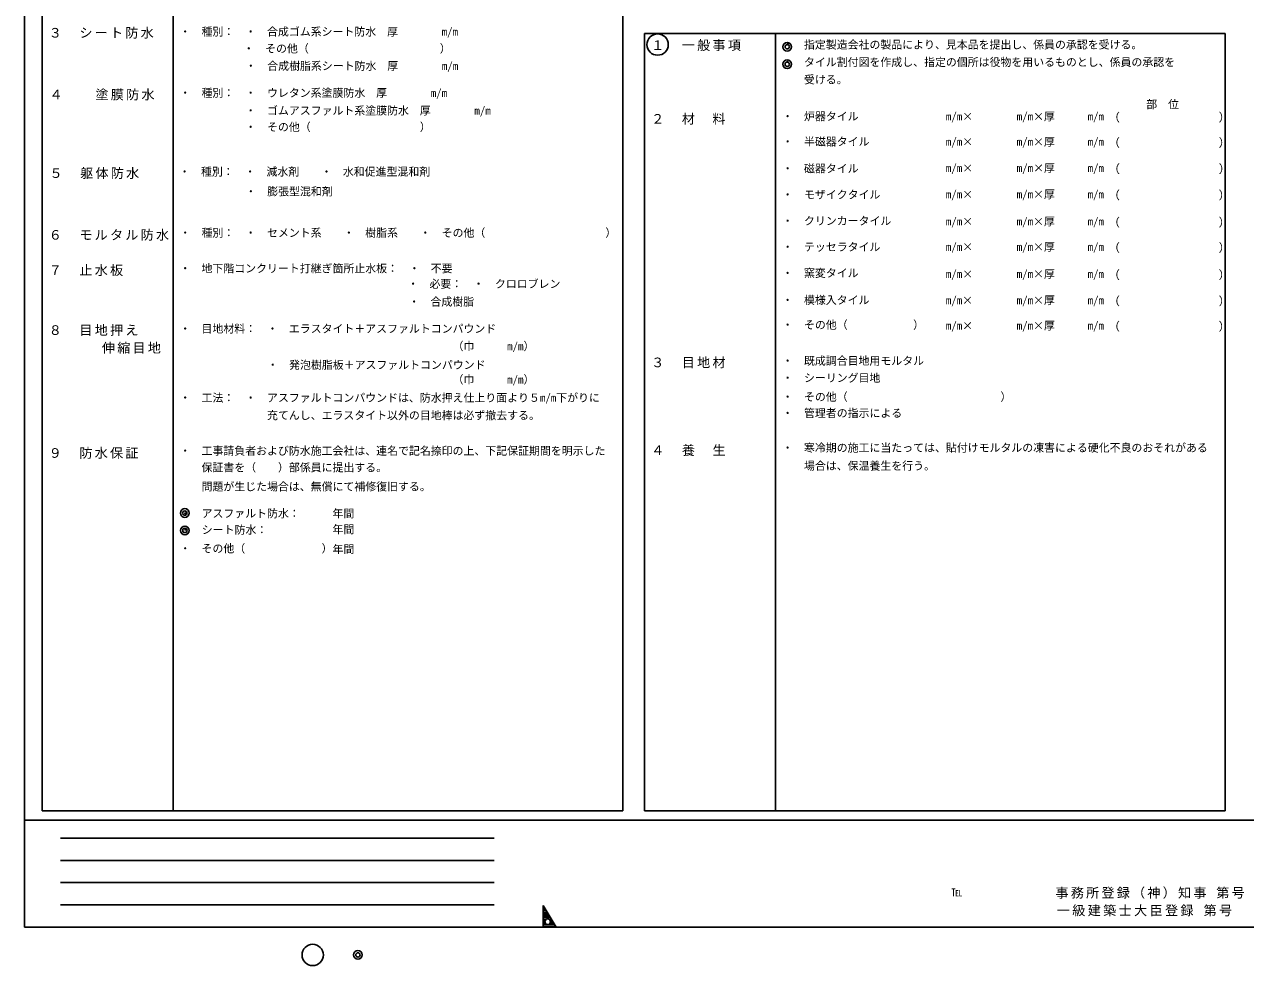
# Model space of a CAD drawing. Units: millimetres, scale not verified. Extents: x -27950 to 27564, y -20828 to 18132.
# Drawn here: x -27950 to 22, y -20828 to 723 of the extents above; entities that cross this region are included whole.
import ezdxf
from ezdxf.enums import TextEntityAlignment as Align

# ---------------------------------------------------------------- set-up
doc = ezdxf.new("R2010")
doc.units = ezdxf.units.MM
doc.header["$LTSCALE"] = 100
for name, color, linetype in [('0-2_２列上', 6, 'Continuous'), ('0-4_４列上', 6, 'Continuous'), ('0-8_ 記\u3000号', 2, 'Continuous'), ('0-9_１列下', 6, 'Continuous'), ('0-A_２列下', 6, 'Continuous'), ('0-D_枠線', 2, 'Continuous'), ('C-E_ ハッチ', 2, 'Continuous'), ('C-F_ 補助線�', 5, 'Continuous')]:
    doc.layers.add(name, color=color, linetype=linetype)
doc.styles.add('ＭＳ ゴシック', font='')
doc.styles.get('ＭＳ ゴシック').set_extended_font_data('MS Gothic')

msp = doc.modelspace()

# ---------------------------------------------------------------- linework, layer by layer
at = {"layer": '0-8_ 記\u3000号'}
for centre, radius in [((-13446.3, 262.9), 244.3), ((-10476.6, 212.1), 100), ((-10476.6, 212.1), 50), ((-10477.4, -189), 100), ((-10477.4, -189), 50), ((-24276.3, -10465.2), 100), ((-24276.3, -10465.2), 50), ((-24274.7, -10864.8), 100), ((-24274.7, -10864.8), 50), ((-21346.5, -20584.2), 244.3), ((-20310.5, -20584.2), 100), ((-20310.5, -20584.2), 50)]:
    msp.add_circle(centre, radius, dxfattribs=at)
at = {"layer": '0-D_枠線'}
for p, q in [((-24543.1, 2635.2), (-24543.1, -17287.1)), ((-13743.1, 512.9), (-443.1, 512.9)), ((-13743.1, -17287.1), (-13743.1, 512.9)), ((-10743.1, 512.9), (-10743.1, -17287.1)), ((-443.1, -17287.1), (-443.1, 512.9)), ((-14243.1, -17287.1), (-27543.1, -17287.1)), ((-13743.1, -17287.1), (-443.1, -17287.1))]:
    msp.add_line(p, q, dxfattribs=at)
msp.add_lwpolyline([(-27543.1, -17287.1), (-27543.1, 2635.2), (-14243.1, 2635.2), (-14243.1, -17287.1)], dxfattribs=at)
at = {"layer": 'C-E_ ハッチ'}
for p, q in [((-16070.6, -19450), (-16070.6, -19950)), ((-16070.6, -19450), (-15770.6, -19950)), ((-16070.6, -19490), (-16046.6, -19490)), ((-16070.6, -19530), (-16022.6, -19530)), ((-16070.6, -19570), (-15998.6, -19570)), ((-16070.6, -19610), (-15974.6, -19610)), ((-16070.6, -19650), (-15950.6, -19650)), ((-16070.6, -19690), (-15926.6, -19690)), ((-16070.6, -19730), (-15902.6, -19730)), ((-16070.6, -19770), (-16005.5, -19770)), ((-16070.6, -19810), (-16032.9, -19810)), ((-16070.6, -19850), (-16031.2, -19850)), ((-15924.9, -19770), (-15878.6, -19770)), ((-15896.3, -19850), (-15830.6, -19850)), ((-15895.2, -19810), (-15854.6, -19810)), ((-16070.6, -19890), (-15989.5, -19890)), ((-16070.6, -19930), (-15782.6, -19930)), ((-15942.6, -19890), (-15806.6, -19890))]:
    msp.add_line(p, q, dxfattribs=at)
msp.add_circle((-15964.1, -19826.7), 64.8, dxfattribs=at)
at = {"layer": 'C-F_ 補助線�', "color": 7}
for p, q in [((-27950, -19950), (-27950, 18131.7)), ((-27950, -17500), (27563.8, -17500))]:
    msp.add_line(p, q, dxfattribs=at)
at = {"layer": 'C-F_ 補助線�'}
for p, q in [((-27126.7, -17910), (-17188, -17910)), ((-27126.7, -18420), (-17188, -18420)), ((-27126.7, -18930), (-17188, -18930)), ((-27126.7, -19440), (-17188, -19440))]:
    msp.add_line(p, q, dxfattribs=at)
at = {"layer": 'C-F_ 補助線�', "color": 7}
msp.add_lwpolyline([(-27950, -19950), (27563.8, -19950), (27563.8, 18131.7)], dxfattribs=at)

# ---------------------------------------------------------------- texts
at = {"layer": '0-2_２列上', "style": 'ＭＳ ゴシック'}
for s, p in [('・\u3000既成調合目地用モルタル', (-10593.1, -7126.9)), ('・\u3000シーリング目地', (-10593.1, -7518.5)), ('・\u3000その他（\u3000\u3000\u3000\u3000\u3000\u3000\u3000\u3000\u3000\u3000\u3000\u3000\u3000\u3000）', (-10593.1, -7951.6)), ('・\u3000管理者の指示による', (-10593.1, -8324.8)), ('・\u3000寒冷期の施工に当たっては、貼付けモルタルの凍害による硬化不良のおそれがある', (-10593.1, -9117.5)), ('\u3000\u3000場合は、保温養生を行う。', (-10593.1, -9532.2))]:
    msp.add_text(s, height=183.3, dxfattribs=at).set_placement(p, align=Align.BOTTOM_LEFT)
at = {"layer": '0-4_４列上', "style": 'ＭＳ ゴシック'}
msp.add_text('・\u3000膨張型混和剤', height=183.3, dxfattribs=at).set_placement((-22888.5, -3248.8), align=Align.BOTTOM_LEFT)
at = {"layer": '0-4_４列上', "color": 2, "insert": (-27375.5, -1017.3), "char_height": 219.9, "attachment_point": 7, "style": 'ＭＳ ゴシック'}
msp.add_mtext('\\T1.17;４\u3000\u3000塗膜防水', dxfattribs=at)
at = {"layer": '0-9_１列下', "style": 'ＭＳ ゴシック'}
for s, p in [('・\u3000種別：\u3000・\u3000合成ゴム系シート防水\u3000厚\u3000\u3000\u3000\u3000m/m', (-24393.1, 410.7)), ('\u3000\u3000\u3000\u3000・\u3000その他（\u3000\u3000\u3000\u3000\u3000\u3000\u3000\u3000\u3000\u3000\u3000\u3000）', (-23936.2, 24.1)), ('\u3000\u3000\u3000\u3000・\u3000合成樹脂系シート防水\u3000厚\u3000\u3000\u3000\u3000m/m', (-23888.1, -374)), ('・\u3000種別：\u3000・\u3000ウレタン系塗膜防水\u3000厚\u3000\u3000\u3000\u3000m/m\u3000', (-24393.1, -991.2)), ('\u3000\u3000\u3000\u3000\u3000\u3000・\u3000ゴムアスファルト系塗膜防水\u3000厚\u3000\u3000\u3000\u3000m/m', (-24393.1, -1396.9)), ('\u3000\u3000\u3000\u3000\u3000\u3000・\u3000その他（\u3000\u3000\u3000\u3000\u3000\u3000\u3000\u3000\u3000\u3000）', (-24393.1, -1772.9)), ('・\u3000種別：\u3000・\u3000減水剤\u3000\u3000・\u3000水和促進型混和剤', (-24405.8, -2796.3)), ('・\u3000種別：\u3000・\u3000セメント系\u3000\u3000・\u3000樹脂系\u3000\u3000・\u3000その他（\u3000\u3000\u3000\u3000\u3000\u3000\u3000\u3000\u3000\u3000\u3000）', (-24393.1, -4195.6)), ('・\u3000地下階コンクリート打継ぎ箇所止水板：\u3000・\u3000不要', (-24393.1, -5011.4)), ('\u3000\u3000\u3000\u3000\u3000\u3000\u3000\u3000\u3000\u3000\u3000\u3000\u3000\u3000\u3000\u3000\u3000\u3000\u3000・\u3000必要：\u3000・\u3000クロロブレン', (-23922.5, -5364.9)), ('\u3000\u3000\u3000\u3000\u3000\u3000\u3000\u3000\u3000\u3000\u3000\u3000\u3000\u3000\u3000\u3000\u3000\u3000\u3000・\u3000合成樹脂', (-23898.5, -5773.7)), ('・\u3000目地材料：\u3000・\u3000エラスタイト＋アスファルトコンパウンド', (-24393.1, -6391.4)), ('\u3000\u3000\u3000\u3000\u3000\u3000\u3000\u3000\u3000\u3000\u3000\u3000\u3000\u3000\u3000\u3000\u3000\u3000\u3000\u3000\u3000\u3000\u3000\u3000\u3000（巾\u3000\u3000\u3000m/m）', (-24393.1, -6791.4)), ('\u3000\u3000\u3000\u3000\u3000\u3000\u3000\u3000・\u3000発泡樹脂板＋アスファルトコンパウンド', (-24387.4, -7220.3)), ('\u3000\u3000\u3000\u3000\u3000\u3000\u3000\u3000\u3000\u3000\u3000\u3000\u3000\u3000\u3000\u3000\u3000\u3000\u3000\u3000\u3000\u3000\u3000\u3000\u3000（巾\u3000\u3000\u3000m/m）', (-24393.1, -7554.7)), ('・\u3000工法：\u3000・\u3000アスファルトコンパウンドは、防水押え仕上り面より５m/m下がりに', (-24393.1, -7973.1)), ('\u3000\u3000\u3000\u3000\u3000\u3000\u3000\u3000充てんし、エラスタイト以外の目地棒は必ず撤去する。', (-24393.1, -8375.2)), ('・\u3000工事請負者および防水施工会社は、連名で記名捺印の上、下記保証期間を明示した', (-24393.1, -9188.1)), ('\u3000\u3000保証書を（\u3000\u3000）部係員に提出する。', (-24393.1, -9569.8)), ('\u3000\u3000問題が生じた場合は、無償にて補修復旧する。', (-24393.1, -10006.7)), ('・\u3000アスファルト防水：', (-24393.1, -10623.1)), ('年間', (-20893.1, -10623.1)), ('・\u3000シート防水：', (-24387.4, -10996.6)), ('年間', (-20893.1, -10986.4)), ('・\u3000その他（\u3000\u3000\u3000\u3000\u3000\u3000\u3000）', (-24393.1, -11424.6)), ('年間', (-20893.1, -11441.4))]:
    msp.add_text(s, height=183.3, dxfattribs=at).set_placement(p, align=Align.BOTTOM_LEFT)
at = {"layer": '0-9_１列下', "color": 2, "char_height": 219.9, "attachment_point": 7, "style": 'ＭＳ ゴシック'}
for s, insert in [('\\T1.17;３\u3000シート防水', (-27393.1, 398.1)), ('\\T1.17;５\u3000躯体防水', (-27375.5, -2816)), ('\\T1.17;６\u3000モルタル防水', (-27393.1, -4229.7)), ('\\T1.17;７\u3000止水板', (-27393.1, -5038.9)), ('\\T1.17;８\u3000目地押え', (-27393.1, -6409.7)), ('\\T1.17;\u3000\u3000\u3000伸縮目地', (-27228.9, -6817)), ('\\T1.17;９\u3000防水保証', (-27393.1, -9224.7))]:
    msp.add_mtext(s, dxfattribs=dict(at, insert=insert))
at = {"layer": '0-A_２列下', "style": 'ＭＳ ゴシック'}
for s, p in [('・\u3000指定製造会社の製品により、見本品を提出し、係員の承認を受ける。', (-10593.1, 112.9)), ('・\u3000タイル割付図を作成し、指定の個所は役物を用いるものとし、係員の承認を', (-10593.1, -287.1)), ('\u3000\u3000受ける。', (-10593.1, -687.1)), ('・\u3000炉器タイル\u3000\u3000\u3000\u3000', (-10593.1, -1529.2)), ('m/m×\u3000\u3000\u3000\u3000m/m×厚\u3000\u3000\u3000m/m\u3000(                  )', (-6843.1, -1530.5)), ('・\u3000半磁器タイル\u3000\u3000\u3000', (-10593.1, -2106.8)), ('m/m×\u3000\u3000\u3000\u3000m/m×厚\u3000\u3000\u3000m/m\u3000(                  )', (-6843.1, -2111.1)), ('・\u3000磁器タイル\u3000\u3000\u3000\u3000', (-10593.1, -2723.5)), ('m/m×\u3000\u3000\u3000\u3000m/m×厚\u3000\u3000\u3000m/m\u3000(            \u3000\u3000\u3000)\u3000', (-6843.1, -2712.4)), ('・\u3000モザイクタイル\u3000\u3000', (-10593.1, -3321.8)), ('m/m×\u3000\u3000\u3000\u3000m/m×厚\u3000\u3000\u3000m/m  (                  )', (-6843.1, -3313.7)), ('・\u3000クリンカータイル\u3000', (-10593.1, -3922.6)), ('m/m×\u3000\u3000\u3000\u3000m/m×厚\u3000\u3000\u3000m/m  (                  )', (-6843.1, -3935.7)), ('・\u3000テッセラタイル\u3000\u3000', (-10593.1, -4519.2)), ('m/m×\u3000\u3000\u3000\u3000m/m×厚\u3000\u3000\u3000m/m  (                  )', (-6843.1, -4516.3)), ('・\u3000窯変タイル\u3000\u3000\u3000\u3000', (-10593.1, -5117.6)), ('m/m×\u3000\u3000\u3000\u3000m/m×厚\u3000\u3000\u3000m/m  (                  )', (-6843.1, -5138.4)), ('・\u3000模様入タイル\u3000\u3000\u3000', (-10593.1, -5736.1)), ('m/m×\u3000\u3000\u3000\u3000m/m×厚\u3000\u3000\u3000m/m  (                  )', (-6843.1, -5739.7)), ('・\u3000その他（\u3000\u3000\u3000\u3000\u3000\u3000）', (-10593.1, -6302.9)), ('m/m×\u3000\u3000\u3000\u3000m/m×厚\u3000\u3000\u3000m/m  (                  )', (-6843.1, -6320.3))]:
    msp.add_text(s, height=183.3, dxfattribs=at).set_placement(p, align=Align.BOTTOM_LEFT)
at = {"layer": '0-A_２列下', "color": 2, "char_height": 219.9, "attachment_point": 7, "style": 'ＭＳ ゴシック'}
for s, insert in [('\\T1.17;１\u3000一般事項', (-13593.1, 112.9)), ('\\T1.17;２\u3000材\u3000料', (-13593.1, -1572.3)), ('\\T1.17;３\u3000目地材', (-13593.1, -7150)), ('\\T1.17;４\u3000養\u3000生', (-13593.1, -9161.3))]:
    msp.add_mtext(s, dxfattribs=dict(at, insert=insert))
at = {"layer": '0-D_枠線', "color": 6, "style": 'ＭＳ ゴシック'}
msp.add_text('部\u3000位', height=183.3, dxfattribs=at).set_placement((-2253.1, -1252.2), align=Align.BOTTOM_LEFT)
at = {"layer": 'C-E_ ハッチ', "color": 6, "style": 'ＭＳ ゴシック'}
msp.add_text('℡\u3000', height=183.3, dxfattribs=at).set_placement((-6716.5, -19300), align=Align.BOTTOM_LEFT)
at = {"layer": 'C-E_ ハッチ', "char_height": 219.9, "attachment_point": 7, "style": 'ＭＳ ゴシック'}
for s, insert in [('\\T1.17;事務所登録（神）知事\\~第号\u3000\u3000\u3000', (-4332.4, -19300)), ('\\T1.18;一級建築士大臣登録\\~第号', (-4301, -19700))]:
    msp.add_mtext(s, dxfattribs=dict(at, insert=insert))

doc.saveas('drawing.dxf')
